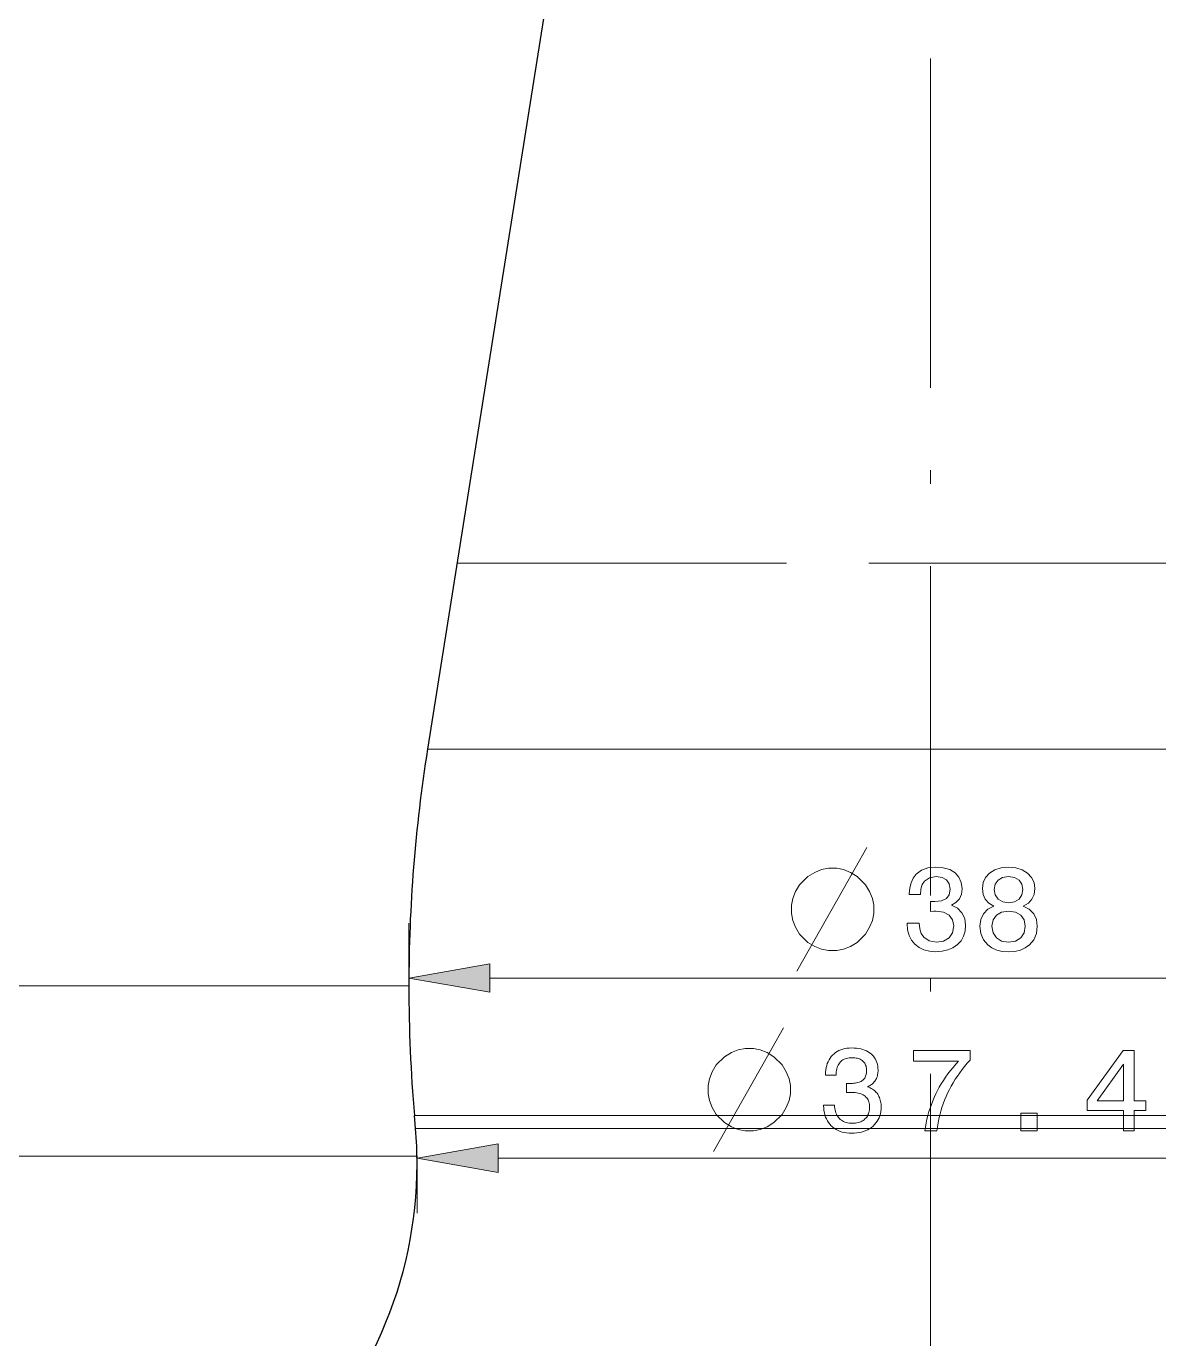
# Model space of a CAD drawing. Extents: x 0 to 297, y 0 to 420.
# Drawn here: x 67.71 to 108.97, y 316.97 to 364.79 of the extents above; entities that cross this region are included whole.
import ezdxf

# ---------------------------------------------------------------- set-up
doc = ezdxf.new("R2010")
doc.units = 0
doc.linetypes.add('DASHDOT', pattern=[18.5, 12, -3, 0.5, -3])
doc.linetypes.add('DASHED', pattern=[15, 12, -3])

msp = doc.modelspace()

# ---------------------------------------------------------------- linework, layer by layer
at = {"linetype": 'DASHDOT', "lineweight": 13}
msp.add_line((100.649, 400.617), (100.649, 142.002), dxfattribs=at)
at = {"lineweight": 30}
msp.add_line((87.899, 373.523), (82.33, 338.449), dxfattribs=at)
at = {"linetype": 'DASHED', "lineweight": 13}
msp.add_line((83.405, 345.223), (117.893, 345.223), dxfattribs=at)
at = {"lineweight": 13, "ltscale": 0.056065}
msp.add_line((84.572, 338.449), (82.33, 338.449), dxfattribs=at)
at = {"lineweight": 13}
for p, q in [((118.969, 338.449), (84.572, 338.449)), ((84.604, 330.11), (116.695, 330.11)), ((81.649, 329.823), (46.271, 329.823)), ((119.446, 325.097), (84.154, 325.097)), ((119.405, 324.63), (84.189, 324.63)), ((81.946, 323.623), (38.253, 323.623)), ((81.946, 323.623), (38.361, 323.623)), ((84.901, 323.543), (116.398, 323.543))]:
    msp.add_line(p, q, dxfattribs=at)
at = {"lineweight": 13, "ltscale": 0.057166}
msp.add_line((81.649, 329.823), (81.649, 332.11), dxfattribs=at)
at = {"lineweight": 13, "ltscale": 0.057526}
msp.add_line((84.154, 325.097), (81.853, 325.097), dxfattribs=at)
at = {"lineweight": 30, "ltscale": 0.011726}
msp.add_line((81.893, 324.63), (81.853, 325.097), dxfattribs=at)
at = {"lineweight": 13, "ltscale": 0.057402}
msp.add_line((84.189, 324.63), (81.893, 324.63), dxfattribs=at)
at = {"lineweight": 13, "ltscale": 0.052015}
msp.add_line((81.946, 323.623), (81.946, 321.543), dxfattribs=at)
at = {"lineweight": 13}
for points in [[(95.786, 330.36), (97.486, 333.36), (98.336, 334.86)], [(92.75, 323.793), (94.45, 326.793), (95.3, 328.293)]]:
    msp.add_lwpolyline(points, dxfattribs=at)
for points in [[(97.236, 334.11), (96.936, 334.11), (96.686, 334.06), (96.436, 333.96), (96.186, 333.81), (95.886, 333.51), (95.736, 333.26), (95.636, 333.01), (95.586, 332.76), (95.586, 332.46), (95.636, 332.21), (95.736, 331.96), (95.886, 331.71), (96.186, 331.41), (96.436, 331.26), (96.686, 331.16), (96.936, 331.11), (97.236, 331.11), (97.486, 331.16), (97.736, 331.26), (97.986, 331.41), (98.286, 331.71), (98.436, 331.96), (98.536, 332.21), (98.586, 332.46), (98.586, 332.76), (98.536, 333.01), (98.436, 333.26), (98.286, 333.51), (97.986, 333.81), (97.736, 333.96), (97.486, 334.06)], [(99.803, 332.11), (100.238, 332.11), (100.26, 331.906), (100.317, 331.734), (100.41, 331.596), (100.608, 331.46), (100.873, 331.414), (101.133, 331.454), (101.332, 331.573), (101.457, 331.762), (101.499, 332.01), (101.457, 332.235), (101.332, 332.404), (101.132, 332.509), (100.863, 332.545), (100.775, 332.543), (100.653, 332.537), (100.653, 332.896), (100.739, 332.894), (100.815, 332.893), (101.06, 332.921), (101.233, 333.004), (101.335, 333.146), (101.369, 333.346), (101.336, 333.542), (101.237, 333.687), (101.076, 333.776), (100.858, 333.806), (100.613, 333.764), (100.435, 333.64), (100.355, 333.512), (100.307, 333.35), (100.291, 333.153), (99.88, 333.153), (99.88, 333.183), (99.896, 333.394), (99.944, 333.582), (100.025, 333.747), (100.137, 333.89), (100.329, 334.036), (100.561, 334.124), (100.832, 334.153), (101.117, 334.13), (101.356, 334.06), (101.549, 333.944), (101.69, 333.786), (101.775, 333.592), (101.803, 333.36), (101.779, 333.162), (101.705, 332.995), (101.582, 332.862), (101.413, 332.765), (101.638, 332.651), (101.801, 332.488), (101.901, 332.278), (101.934, 332.024), (101.915, 331.818), (101.859, 331.634), (101.765, 331.471), (101.634, 331.329), (101.472, 331.214), (101.285, 331.132), (101.073, 331.083), (100.837, 331.066), (100.613, 331.084), (100.413, 331.135), (100.237, 331.222), (100.084, 331.343), (99.961, 331.492), (99.874, 331.665), (99.821, 331.86), (99.803, 332.079)], [(102.964, 332.733), (102.78, 332.841), (102.648, 332.983), (102.569, 333.159), (102.543, 333.371), (102.572, 333.588), (102.66, 333.777), (102.808, 333.936), (103.003, 334.057), (103.234, 334.129), (103.5, 334.153), (103.768, 334.129), (103.998, 334.057), (104.192, 333.936), (104.339, 333.777), (104.426, 333.588), (104.456, 333.371), (104.43, 333.157), (104.351, 332.981), (104.219, 332.84), (104.032, 332.733), (104.254, 332.618), (104.414, 332.454), (104.51, 332.245), (104.543, 331.994), (104.511, 331.731), (104.417, 331.506), (104.26, 331.319), (104.106, 331.208), (103.928, 331.129), (103.725, 331.082), (103.498, 331.066), (103.27, 331.082), (103.068, 331.129), (102.89, 331.208), (102.737, 331.319), (102.581, 331.506), (102.487, 331.731), (102.456, 331.994), (102.488, 332.245), (102.584, 332.454), (102.744, 332.618)], [(102.977, 333.335), (103.013, 333.137), (103.12, 332.982), (103.285, 332.882), (103.498, 332.849), (103.712, 332.882), (103.879, 332.982), (103.985, 333.137), (104.021, 333.335), (103.986, 333.531), (103.882, 333.68), (103.716, 333.774), (103.498, 333.806), (103.282, 333.774), (103.117, 333.68), (103.012, 333.531)], [(102.89, 331.999), (102.931, 331.757), (103.054, 331.572), (103.246, 331.454), (103.498, 331.414), (103.751, 331.454), (103.944, 331.572), (104.067, 331.757), (104.108, 331.999), (104.067, 332.225), (103.945, 332.398), (103.752, 332.508), (103.498, 332.545), (103.245, 332.508), (103.053, 332.398), (102.931, 332.225)], [(84.604, 330.631), (81.649, 330.11), (84.604, 329.589)], [(96.761, 325.483), (97.16, 325.483), (97.162, 325.421), (97.169, 325.362), (97.178, 325.306), (97.19, 325.253), (97.206, 325.202), (97.225, 325.155), (97.247, 325.11), (97.273, 325.068), (97.302, 325.029), (97.334, 324.993), (97.368, 324.96), (97.406, 324.93), (97.446, 324.904), (97.489, 324.881), (97.535, 324.862), (97.583, 324.847), (97.634, 324.835), (97.687, 324.826), (97.744, 324.821), (97.803, 324.819), (97.86, 324.82), (97.916, 324.825), (97.968, 324.833), (98.019, 324.844), (98.066, 324.858), (98.112, 324.876), (98.154, 324.896), (98.195, 324.92), (98.232, 324.947), (98.267, 324.977), (98.3, 325.01), (98.329, 325.045), (98.354, 325.082), (98.376, 325.122), (98.395, 325.165), (98.41, 325.209), (98.422, 325.256), (98.43, 325.306), (98.436, 325.357), (98.437, 325.411), (98.436, 325.46), (98.43, 325.507), (98.422, 325.552), (98.41, 325.594), (98.395, 325.634), (98.377, 325.672), (98.355, 325.708), (98.33, 325.742), (98.301, 325.773), (98.27, 325.802), (98.235, 325.829), (98.197, 325.853), (98.157, 325.874), (98.114, 325.892), (98.068, 325.908), (98.02, 325.92), (97.968, 325.93), (97.914, 325.937), (97.858, 325.941), (97.798, 325.943), (97.79, 325.943), (97.781, 325.942), (97.773, 325.942), (97.764, 325.942), (97.755, 325.942), (97.746, 325.942), (97.737, 325.942), (97.728, 325.941), (97.719, 325.941), (97.71, 325.94), (97.7, 325.94), (97.69, 325.94), (97.679, 325.939), (97.668, 325.938), (97.656, 325.938), (97.644, 325.937), (97.63, 325.936), (97.617, 325.936), (97.602, 325.935), (97.588, 325.934), (97.588, 326.274), (97.597, 326.273), (97.606, 326.273), (97.615, 326.272), (97.624, 326.272), (97.633, 326.272), (97.642, 326.271), (97.65, 326.271), (97.659, 326.271), (97.668, 326.271), (97.676, 326.27), (97.685, 326.27), (97.693, 326.27), (97.701, 326.27), (97.709, 326.27), (97.717, 326.27), (97.724, 326.27), (97.732, 326.269), (97.74, 326.269), (97.747, 326.269), (97.754, 326.269), (97.811, 326.27), (97.864, 326.274), (97.915, 326.28), (97.963, 326.288), (98.007, 326.298), (98.049, 326.311), (98.088, 326.326), (98.123, 326.343), (98.156, 326.362), (98.185, 326.384), (98.212, 326.408), (98.236, 326.435), (98.257, 326.464), (98.275, 326.496), (98.29, 326.529), (98.303, 326.566), (98.313, 326.604), (98.32, 326.646), (98.324, 326.689), (98.325, 326.735), (98.324, 326.78), (98.32, 326.822), (98.313, 326.862), (98.304, 326.901), (98.291, 326.937), (98.277, 326.971), (98.259, 327.002), (98.238, 327.032), (98.215, 327.06), (98.189, 327.085), (98.161, 327.108), (98.13, 327.129), (98.097, 327.148), (98.062, 327.163), (98.024, 327.177), (97.983, 327.188), (97.941, 327.196), (97.896, 327.203), (97.848, 327.206), (97.798, 327.207), (97.742, 327.206), (97.689, 327.201), (97.639, 327.193), (97.591, 327.182), (97.546, 327.167), (97.504, 327.149), (97.465, 327.128), (97.428, 327.104), (97.394, 327.076), (97.363, 327.045), (97.335, 327.011), (97.31, 326.974), (97.287, 326.934), (97.268, 326.891), (97.252, 326.845), (97.238, 326.796), (97.228, 326.743), (97.22, 326.688), (97.216, 326.63), (97.214, 326.569), (96.831, 326.569), (96.831, 326.598), (96.833, 326.685), (96.841, 326.767), (96.854, 326.846), (96.872, 326.922), (96.895, 326.994), (96.923, 327.062), (96.956, 327.127), (96.995, 327.189), (97.038, 327.246), (97.087, 327.3), (97.14, 327.35), (97.196, 327.394), (97.257, 327.434), (97.32, 327.468), (97.388, 327.496), (97.458, 327.52), (97.533, 327.538), (97.611, 327.551), (97.692, 327.559), (97.777, 327.562), (97.867, 327.56), (97.953, 327.553), (98.034, 327.543), (98.112, 327.528), (98.185, 327.508), (98.254, 327.485), (98.32, 327.457), (98.38, 327.425), (98.437, 327.389), (98.49, 327.349), (98.538, 327.304), (98.581, 327.257), (98.619, 327.206), (98.652, 327.151), (98.68, 327.094), (98.702, 327.033), (98.72, 326.968), (98.733, 326.9), (98.74, 326.829), (98.743, 326.754), (98.742, 326.711), (98.739, 326.67), (98.734, 326.63), (98.728, 326.591), (98.719, 326.553), (98.708, 326.516), (98.696, 326.481), (98.681, 326.447), (98.665, 326.415), (98.647, 326.383), (98.627, 326.353), (98.605, 326.325), (98.581, 326.297), (98.556, 326.272), (98.528, 326.248), (98.499, 326.225), (98.468, 326.204), (98.435, 326.184), (98.4, 326.166), (98.363, 326.149), (98.411, 326.13), (98.456, 326.11), (98.498, 326.087), (98.539, 326.062), (98.577, 326.036), (98.612, 326.007), (98.646, 325.977), (98.676, 325.944), (98.705, 325.91), (98.731, 325.873), (98.755, 325.835), (98.776, 325.794), (98.795, 325.753), (98.812, 325.709), (98.825, 325.664), (98.837, 325.617), (98.845, 325.568), (98.852, 325.517), (98.855, 325.465), (98.857, 325.411), (98.854, 325.327), (98.845, 325.245), (98.83, 325.167), (98.81, 325.093), (98.783, 325.022), (98.75, 324.954), (98.712, 324.89), (98.668, 324.829), (98.618, 324.772), (98.562, 324.718), (98.501, 324.668), (98.436, 324.624), (98.367, 324.584), (98.294, 324.55), (98.218, 324.522), (98.138, 324.498), (98.053, 324.48), (97.965, 324.467), (97.873, 324.459), (97.777, 324.456), (97.686, 324.459), (97.599, 324.467), (97.516, 324.481), (97.436, 324.5), (97.36, 324.524), (97.288, 324.554), (97.22, 324.59), (97.155, 324.63), (97.094, 324.677), (97.037, 324.728), (96.985, 324.784), (96.938, 324.844), (96.896, 324.908), (96.861, 324.975), (96.83, 325.046), (96.805, 325.12), (96.786, 325.198), (96.772, 325.279), (96.764, 325.365), (96.761, 325.453)], [(94.2, 327.543), (93.9, 327.543), (93.65, 327.493), (93.4, 327.393), (93.15, 327.243), (92.85, 326.943), (92.7, 326.693), (92.6, 326.443), (92.55, 326.193), (92.55, 325.893), (92.6, 325.643), (92.7, 325.393), (92.85, 325.143), (93.15, 324.843), (93.4, 324.693), (93.65, 324.593), (93.9, 324.543), (94.2, 324.543), (94.45, 324.593), (94.7, 324.693), (94.95, 324.843), (95.25, 325.143), (95.4, 325.393), (95.5, 325.643), (95.55, 325.893), (95.55, 326.193), (95.5, 326.443), (95.4, 326.693), (95.25, 326.943), (94.95, 327.243), (94.7, 327.393), (94.45, 327.493)], [(100.448, 324.543), (100.47, 324.686), (100.495, 324.828), (100.525, 324.968), (100.559, 325.105), (100.596, 325.241), (100.638, 325.374), (100.684, 325.506), (100.734, 325.636), (100.788, 325.763), (100.846, 325.889), (100.908, 326.013), (100.975, 326.136), (101.047, 326.258), (101.123, 326.379), (101.204, 326.498), (101.289, 326.617), (101.38, 326.735), (101.474, 326.851), (101.574, 326.967), (101.678, 327.081), (100.037, 327.081), (100.037, 327.475), (102.093, 327.475), (102.093, 327.117), (101.993, 327.005), (101.896, 326.891), (101.804, 326.775), (101.717, 326.658), (101.633, 326.539), (101.554, 326.419), (101.479, 326.296), (101.408, 326.172), (101.341, 326.047), (101.279, 325.919), (101.221, 325.79), (101.167, 325.659), (101.117, 325.526), (101.071, 325.391), (101.03, 325.255), (100.992, 325.116), (100.959, 324.976), (100.93, 324.833), (100.905, 324.689), (100.885, 324.543)], [(107.682, 324.543), (107.682, 325.285), (106.364, 325.285), (106.364, 325.664), (107.678, 327.475), (108.07, 327.475), (108.07, 325.631), (108.498, 325.631), (108.498, 325.285), (108.07, 325.285), (108.07, 324.543)], [(106.727, 325.631), (107.682, 325.631), (107.682, 326.973)], [(103.948, 324.543), (103.948, 325.186), (104.545, 325.186), (104.545, 324.543)], [(84.901, 324.064), (81.946, 323.543), (84.901, 323.022)]]:
    msp.add_lwpolyline(points, close=True, dxfattribs=at)
at = {"lineweight": 30}
for centre, radius, start, end in [((136.649, 329.823), 55, 170.9774, 180), ((136.649, 329.823), 55, 180, 184.9298), ((66.749, 323.323), 15.2, 360, 4.9298), ((66.749, 323.323), 15.2, 312.5388, 0)]:
    msp.add_arc(centre, radius, start, end, dxfattribs=at)
at = {"lineweight": 5}
msp.add_point((81.946, 323.623), dxfattribs=at)
at = {"lineweight": 13}
for points in [[(84.604, 330.631), (81.649, 330.11), (84.604, 330.631), (84.604, 329.589)], [(84.901, 324.064), (81.946, 323.543), (84.901, 324.064), (84.901, 323.022)]]:
    msp.add_solid(points, dxfattribs=at)

doc.saveas('drawing.dxf')
